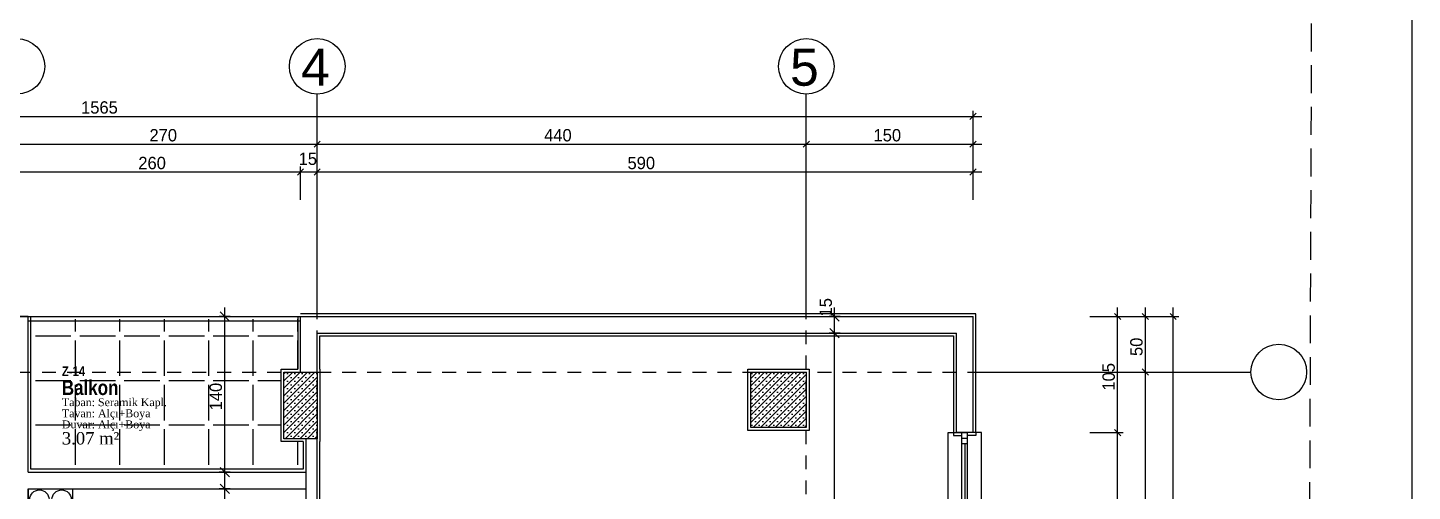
# Model space of a CAD drawing. Header units: metres. Extents: x -220 to 294, y -29 to 18.
# Drawn here: x -78.74 to -66.28, y 7.43 to 11.6 of the extents above; entities that cross this region are included whole.
import ezdxf

# ---------------------------------------------------------------- set-up
doc = ezdxf.new("R2010")
doc.units = ezdxf.units.M
doc.header["$MEASUREMENT"] = 0
doc.linetypes.add('DASHED2', pattern=[0.375, 0.25, -0.125])
doc.linetypes.add('HIDDEN2', pattern=[0.1875, 0.125, -0.0625])
for name, color, linetype in [('Aks', 7, 'Continuous'), ('Cizgi', 7, 'Continuous'), ('Duvar', 7, 'Continuous'), ('Kapi_Pencere', 7, 'Continuous'), ('Kolon', 7, 'Continuous'), ('Korkuluk', 7, 'Continuous'), ('Mahal', 7, 'Continuous'), ('Mahal_Kenari', 7, 'Continuous'), ('Olculendirme', 7, 'Continuous'), ('Standart', 7, 'Continuous'), ('Tarama', 7, 'Continuous')]:
    doc.layers.add(name, color=color, linetype=linetype)
doc.styles.add('arial_1_18', font='arial.ttf', dxfattribs={"height": 0.2})
doc.styles.add('comic sans ms_1_18', font='comic.ttf', dxfattribs={"height": 0.2})
doc.styles.add('swis721 cn btbold_1_18', font='swisscb.ttf', dxfattribs={"height": 0.2})
doc.styles.add('times new roman tur_1_18', font='times.ttf', dxfattribs={"height": 0.2})

msp = doc.modelspace()

# ---------------------------------------------------------------- hatches: boundary and pattern name
at = {"layer": 'Kolon', "linetype": 'Continuous', "lineweight": -3}
h = msp.add_hatch(dxfattribs=at)
h.set_pattern_fill('SACNCR', color=47, scale=0.5, style=0)
h.paths.add_polyline_path([(-76.133, 7.9), (-76.433, 7.9), (-76.433, 8.5), (-76.133, 8.5)])
h = msp.add_hatch(dxfattribs=at)
h.set_pattern_fill('SACNCR', color=47, scale=0.5, style=0)
h.paths.add_polyline_path([(-71.734, 8.5), (-71.734, 8), (-72.234, 8), (-72.234, 8.5)])

# ---------------------------------------------------------------- linework, layer by layer
at = {"layer": 'Aks', "color": 248, "linetype": 'Continuous', "lineweight": -3}
for points in [[(-76.133, 9), (-76.133, 11)], [(-71.734, 9), (-71.734, 11)], [(-70.234, 8.5), (-67.734, 8.5)]]:
    msp.add_lwpolyline(points, dxfattribs=at)
at = {"layer": 'Aks', "color": 248, "linetype": 'HIDDEN2', "lineweight": -3}
for points in [[(-76.133, -0.7), (-76.133, 9)], [(-71.734, -0.7), (-71.734, 9)], [(-87.383, 8.5), (-70.234, 8.5)]]:
    msp.add_lwpolyline(points, dxfattribs=at)
at = {"layer": 'Aks', "color": 115, "linetype": 'Continuous', "lineweight": -3}
for centre in [(-78.833, 11.25), (-76.133, 11.25), (-71.734, 11.25), (-67.484, 8.5)]:
    msp.add_circle(centre, 0.25, dxfattribs=at)
at = {"layer": 'Cizgi', "color": 216, "linetype": 'Continuous', "lineweight": -3}
msp.add_lwpolyline([(-66.283, -12), (-66.283, 18)], dxfattribs=at)
at = {"layer": 'Cizgi', "color": 1, "linetype": 'DASHED2', "lineweight": -3}
msp.add_lwpolyline([(-67.19, 12.01), (-67.247, -3.7)], dxfattribs=at)
at = {"layer": 'Duvar', "color": 166, "linetype": 'Continuous', "lineweight": -3}
for points in [[(-78.733, 9), (-78.883, 9)], [(-78.733, 8.5), (-78.733, 9)], [(-76.283, 9), (-70.234, 9)], [(-76.283, 8.5), (-76.283, 9)], [(-70.234, 7.955), (-70.234, 9)], [(-76.133, 8.85), (-70.384, 8.85)], [(-76.133, 8.5), (-76.133, 8.85)], [(-70.384, 7.955), (-70.384, 8.85)], [(-78.733, 7.6), (-78.733, 8.5)], [(-76.233, 7.8), (-76.233, 7.9)], [(-76.133, 7.8), (-76.133, 7.9)], [(-70.234, 7.955), (-70.384, 7.955)], [(-76.233, 5.25), (-76.233, 7.8)], [(-76.133, 5.35), (-76.133, 7.8)], [(-78.733, 7.6), (-76.233, 7.6)], [(-78.733, 4.5), (-78.733, 7.45)], [(-78.733, 7.45), (-76.233, 7.45)]]:
    msp.add_lwpolyline(points, dxfattribs=at)
at = {"layer": 'Duvar', "color": 187, "linetype": 'Continuous', "lineweight": -3}
for points in [[(-78.708, 8.5), (-78.708, 9)], [(-76.308, 9), (-76.308, 8.525)], [(-70.209, 9.025), (-76.283, 9.025)], [(-70.209, 7.955), (-70.209, 9.025)], [(-76.108, 8.825), (-70.409, 8.825)], [(-76.108, 8.525), (-76.108, 8.825)], [(-70.409, 8.825), (-70.409, 7.955)], [(-78.708, 7.625), (-78.708, 8.5)], [(-76.258, 7.875), (-76.258, 7.8)], [(-76.108, 7.8), (-76.108, 7.875)], [(-70.409, 7.955), (-70.409, 7.93)], [(-70.409, 7.93), (-70.334, 7.93)], [(-70.209, 7.93), (-70.284, 7.93)], [(-70.209, 7.955), (-70.209, 7.93)], [(-76.258, 7.8), (-76.258, 7.625)], [(-76.108, 5.375), (-76.108, 7.8)], [(-76.258, 7.625), (-78.708, 7.625)]]:
    msp.add_lwpolyline(points, dxfattribs=at)
at = {"layer": 'Kapi_Pencere', "color": 98, "linetype": 'Continuous', "lineweight": -3}
for points in [[(-70.459, 5.955), (-70.459, 7.955)], [(-70.459, 7.955), (-70.334, 7.955)], [(-70.334, 7.906), (-70.334, 7.955)], [(-70.334, 7.955), (-70.309, 7.955)], [(-70.334, 7.955), (-70.284, 7.955)], [(-70.334, 7.857), (-70.334, 7.906)], [(-70.334, 7.906), (-70.284, 7.906)], [(-70.334, 6.979), (-70.334, 7.857)], [(-70.334, 7.857), (-70.309, 7.857)], [(-70.334, 7.857), (-70.284, 7.857)], [(-70.309, 7.955), (-70.306, 7.955)], [(-70.309, 7.857), (-70.306, 7.857)], [(-70.306, 7.955), (-70.284, 7.955)], [(-70.306, 7.857), (-70.284, 7.857)], [(-70.306, 6.979), (-70.306, 7.857)], [(-70.284, 7.906), (-70.284, 7.955)], [(-70.159, 7.955), (-70.284, 7.955)], [(-70.284, 7.857), (-70.284, 7.906)], [(-70.284, 6.979), (-70.284, 7.857)], [(-70.159, 5.955), (-70.159, 7.955)]]:
    msp.add_lwpolyline(points, dxfattribs=at)
at = {"layer": 'Kolon', "color": 187, "linetype": 'Continuous', "lineweight": -3}
for points in [[(-76.458, 7.875), (-76.458, 8.525)], [(-76.458, 8.525), (-76.308, 8.525)], [(-76.108, 8.525), (-76.108, 7.875)], [(-76.108, 8.525), (-76.108, 8.525)], [(-72.259, 7.975), (-72.259, 8.525)], [(-72.259, 8.525), (-71.709, 8.525)], [(-71.709, 8.525), (-71.709, 7.975)], [(-71.709, 7.975), (-72.259, 7.975)], [(-76.258, 7.875), (-76.458, 7.875)], [(-76.108, 7.875), (-76.108, 7.875)]]:
    msp.add_lwpolyline(points, dxfattribs=at)
at = {"layer": 'Kolon', "color": 177, "linetype": 'Continuous', "lineweight": -3}
for points in [[(-76.433, 7.9), (-76.433, 8.5)], [(-76.433, 8.5), (-76.133, 8.5)], [(-76.133, 8.5), (-76.133, 7.9)], [(-72.234, 8), (-72.234, 8.5)], [(-72.234, 8.5), (-71.734, 8.5)], [(-71.734, 8.5), (-71.734, 8)], [(-71.734, 8), (-72.234, 8)], [(-76.133, 7.9), (-76.433, 7.9)]]:
    msp.add_lwpolyline(points, dxfattribs=at)
at = {"layer": 'Korkuluk', "color": 97, "linetype": 'Continuous', "lineweight": -3}
for points in [[(-78.733, 9), (-76.283, 9)], [(-78.733, 8.96), (-78.733, 9)], [(-76.283, 8.96), (-76.283, 9)], [(-78.733, 8.96), (-76.283, 8.96)]]:
    msp.add_lwpolyline(points, dxfattribs=at)
at = {"layer": 'Mahal_Kenari', "color": 167, "linetype": 'Continuous', "lineweight": -3}
for points in [[(-78.883, 9), (-76.283, 9)], [(-78.733, 9), (-76.283, 9)]]:
    msp.add_lwpolyline(points, dxfattribs=at)
at = {"layer": 'Olculendirme', "color": 47, "linetype": 'Continuous', "lineweight": -3}
for points in [[(-70.234, 10.75), (-70.234, 10.85)], [(-85.963, 10.8), (-70.154, 10.8)], [(-70.234, 10.3), (-70.234, 10.8)], [(-76.133, 10.5), (-76.133, 10.6)], [(-71.734, 10.5), (-71.734, 10.6)], [(-70.234, 10.5), (-70.234, 10.6)], [(-85.963, 10.55), (-70.154, 10.55)], [(-76.283, 10.05), (-76.283, 10.35)], [(-76.133, 10.05), (-76.133, 10.35)], [(-70.234, 10.05), (-70.234, 10.35)], [(-85.963, 10.3), (-70.154, 10.3)], [(-76.915, 9), (-77.015, 9)], [(-76.965, -0.28), (-76.965, 9.08)], [(-71.429, 9), (-71.529, 9)], [(-71.479, -0.78), (-71.479, 9.08)], [(-69.184, 9), (-68.884, 9)], [(-68.934, -0.78), (-68.934, 9.08)], [(-68.934, 9), (-68.434, 9)], [(-68.734, 9), (-68.634, 9)], [(-68.684, -0.78), (-68.684, 9.08)], [(-68.484, 9), (-68.384, 9)], [(-68.434, -0.78), (-68.434, 9.08)], [(-71.429, 8.85), (-71.529, 8.85)], [(-68.734, 8.5), (-68.634, 8.5)], [(-69.184, 7.955), (-68.884, 7.955)], [(-76.915, 7.6), (-77.015, 7.6)], [(-76.915, 7.45), (-77.015, 7.45)]]:
    msp.add_lwpolyline(points, dxfattribs=at)
at = {"layer": 'Olculendirme', "color": 59, "linetype": 'Continuous', "lineweight": -3}
for points in [[(-70.206, 10.828), (-70.262, 10.772)], [(-76.105, 10.578), (-76.161, 10.522)], [(-71.706, 10.578), (-71.762, 10.522)], [(-70.206, 10.578), (-70.262, 10.522)], [(-76.255, 10.328), (-76.311, 10.272)], [(-76.105, 10.328), (-76.161, 10.272)], [(-70.206, 10.328), (-70.262, 10.272)], [(-77.007, 9.042), (-76.922, 8.958)], [(-71.522, 9.042), (-71.437, 8.958)], [(-68.962, 9.028), (-68.906, 8.972)], [(-68.712, 9.028), (-68.656, 8.972)], [(-68.462, 9.028), (-68.406, 8.972)], [(-71.522, 8.892), (-71.437, 8.808)], [(-68.712, 8.528), (-68.656, 8.472)], [(-68.962, 7.983), (-68.906, 7.927)], [(-77.007, 7.642), (-76.922, 7.558)], [(-77.007, 7.492), (-76.922, 7.408)]]:
    msp.add_lwpolyline(points, dxfattribs=at)
at = {"layer": 'Standart', "color": 166, "linetype": 'Continuous', "lineweight": -3}
for points in [[(-78.733, 7.45), (-78.733, 7.25)], [(-78.733, 7.45), (-78.333, 7.45)], [(-78.333, 7.45), (-78.333, 7.25)]]:
    msp.add_lwpolyline(points, dxfattribs=at)
for centre in [(-78.632, 7.352), (-78.432, 7.352)]:
    msp.add_circle(centre, 0.0871, dxfattribs=at)
at = {"layer": 'Tarama', "color": 133, "linetype": 'Continuous', "lineweight": -3}
for points in [[(-78.708, 8.865), (-78.708, 8.975)], [(-78.308, 8.865), (-78.308, 8.975)], [(-77.908, 8.865), (-77.908, 8.975)], [(-77.508, 8.865), (-77.508, 8.975)], [(-77.108, 8.865), (-77.108, 8.975)], [(-76.708, 8.865), (-76.708, 8.975)], [(-76.308, 8.865), (-76.308, 8.975)], [(-78.708, 8.465), (-78.708, 8.785)], [(-78.668, 8.825), (-78.348, 8.825)], [(-78.308, 8.465), (-78.308, 8.785)], [(-78.268, 8.825), (-77.948, 8.825)], [(-77.908, 8.465), (-77.908, 8.785)], [(-77.868, 8.825), (-77.548, 8.825)], [(-77.508, 8.465), (-77.508, 8.785)], [(-77.468, 8.825), (-77.148, 8.825)], [(-77.108, 8.465), (-77.108, 8.785)], [(-77.068, 8.825), (-76.748, 8.825)], [(-76.708, 8.465), (-76.708, 8.785)], [(-76.668, 8.825), (-76.348, 8.825)], [(-76.308, 8.525), (-76.308, 8.785)], [(-78.708, 8.065), (-78.708, 8.385)], [(-78.668, 8.425), (-78.348, 8.425)], [(-78.308, 8.065), (-78.308, 8.385)], [(-78.268, 8.425), (-77.948, 8.425)], [(-77.908, 8.065), (-77.908, 8.385)], [(-77.868, 8.425), (-77.548, 8.425)], [(-77.508, 8.065), (-77.508, 8.385)], [(-77.468, 8.425), (-77.148, 8.425)], [(-77.108, 8.065), (-77.108, 8.385)], [(-77.068, 8.425), (-76.748, 8.425)], [(-76.708, 8.065), (-76.708, 8.385)], [(-76.668, 8.425), (-76.458, 8.425)], [(-78.708, 7.665), (-78.708, 7.985)], [(-78.668, 8.025), (-78.348, 8.025)], [(-78.308, 7.665), (-78.308, 7.985)], [(-78.268, 8.025), (-77.948, 8.025)], [(-77.908, 7.665), (-77.908, 7.985)], [(-77.868, 8.025), (-77.548, 8.025)], [(-77.508, 7.665), (-77.508, 7.985)], [(-77.468, 8.025), (-77.148, 8.025)], [(-77.108, 7.665), (-77.108, 7.985)], [(-77.068, 8.025), (-76.748, 8.025)], [(-76.708, 7.665), (-76.708, 7.985)], [(-76.668, 8.025), (-76.458, 8.025)], [(-76.308, 7.665), (-76.308, 7.875)]]:
    msp.add_lwpolyline(points, dxfattribs=at)

# ---------------------------------------------------------------- texts
at = {"layer": 'Aks', "color": 19, "linetype": 'Continuous', "lineweight": -3, "style": 'arial_1_18'}
for s, p in [('4', (-76.279, 11.076)), ('5', (-71.88, 11.076))]:
    msp.add_text(s, height=0.333, dxfattribs=at).set_placement(p)
at = {"layer": 'Mahal', "color": 15, "linetype": 'Continuous', "lineweight": -3, "style": 'swis721 cn btbold_1_18'}
for s, height, p in [('Z-14', 0.0889, (-78.43, 8.463)), ('Balkon', 0.1333, (-78.43, 8.293))]:
    msp.add_text(s, height=height, dxfattribs=at).set_placement(p)
at = {"layer": 'Mahal', "color": 58, "linetype": 'Continuous', "lineweight": -3, "style": 'times new roman tur_1_18'}
for s, p in [('Taban: Seramik Kapl.', (-78.43, 8.193)), ('Tavan: Alçı+Boya', (-78.43, 8.093)), ('Duvar: Alçı+Boya', (-78.43, 7.993))]:
    msp.add_text(s, height=0.07111, dxfattribs=at).set_placement(p)
at = {"layer": 'Mahal', "color": 38, "linetype": 'Continuous', "lineweight": -3, "style": 'times new roman tur_1_18'}
msp.add_text('3.07 m²', height=0.1111, dxfattribs=at).set_placement((-78.43, 7.848))
at = {"layer": 'Olculendirme', "color": 19, "linetype": 'Continuous', "lineweight": -3, "style": 'comic sans ms_1_18'}
for s, p in [('1565', (-78.257, 10.825)), ('270', (-77.642, 10.575)), ('440', (-74.092, 10.575)), ('150', (-71.129, 10.575)), ('15', (-76.3, 10.363)), ('260', (-77.742, 10.325)), ('590', (-73.342, 10.325))]:
    msp.add_text(s, height=0.1111, dxfattribs=at).set_placement(p)
for s, p in [('15', (-71.504, 9)), ('50', (-68.709, 8.644)), ('105', (-68.959, 8.333)), ('140', (-76.99, 8.155))]:
    msp.add_text(s, height=0.1111, rotation=90, dxfattribs=at).set_placement(p)

doc.saveas('drawing.dxf')
